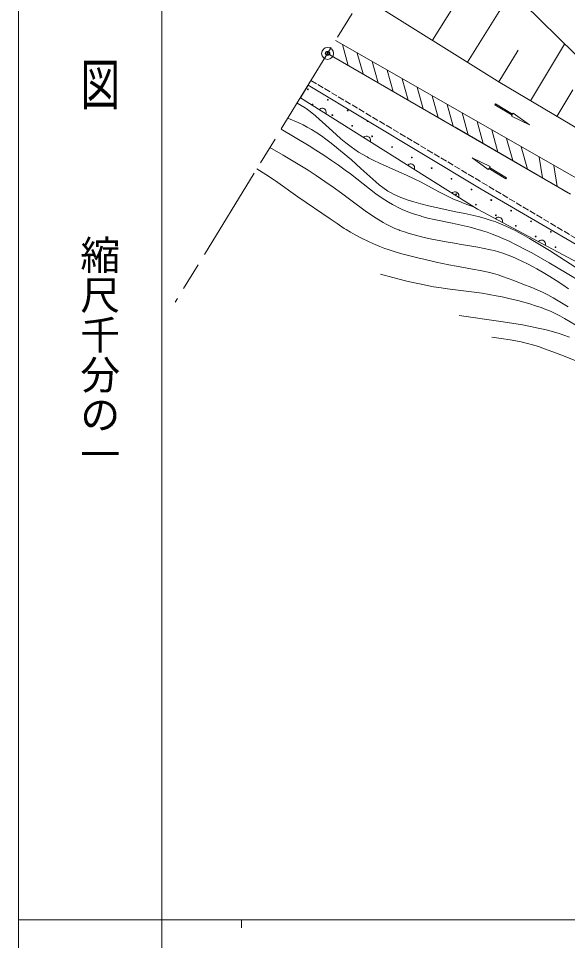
# Model space of a CAD drawing. Units: millimetres, scale not verified. Extents: x -66348 to 573652, y -123902 to 236098.
# Drawn here: x -66348 to 2625, y 58506 to 174310 of the extents above; entities that cross this region are included whole.
import ezdxf
from ezdxf.enums import TextEntityAlignment as Align

# ---------------------------------------------------------------- set-up
doc = ezdxf.new("R2010")
doc.units = ezdxf.units.MM
doc.header["$LTSCALE"] = 1000
doc.header["$PDMODE"] = 32
doc.header["$PDSIZE"] = 500
doc.linetypes.add('CHAIN', pattern=[18.5, 12, -1.5, 3.5, -1.5])
doc.linetypes.add('USER1', pattern=[1, 0.8, -0.2])
for name, color, linetype, lineweight in [('M-BGD', 7, 'Continuous', 13), ('M-BMK-LINE', 2, 'Continuous', 13), ('M-BMK-SRVR', 3, 'Continuous', 13), ('M-TTL', 2, 'Continuous', 13), ('M-TTL-BAND', 7, 'Continuous', 13)]:
    doc.layers.add(name, color=color, linetype=linetype, lineweight=lineweight)
doc.layers.add('M-OTRS', color=6, linetype='Continuous')
doc.styles.add('@ＭＳ ゴシック', font='')
doc.styles.get('@ＭＳ ゴシック').set_extended_font_data('@MS Gothic')

# ---------------------------------------------------------------- blocks, each defined once
blk = doc.blocks.new('BUHIN9')
at = {"color": 6, "linetype": 'Continuous', "lineweight": 13}
for radius in [50, 1.5]:
    blk.add_circle((0, 0), radius, dxfattribs=at)
blk = doc.blocks.new('BUHIN2')
at = {"color": 7, "linetype": 'Continuous', "lineweight": 13}
blk.add_lwpolyline([(0, 500), (115, 460), (212, 400), (322, 305), (382, 195), (418, 78), (418, -78), (382, -195), (322, -305), (212, -402), (115, -462), (0, -500)], dxfattribs=at)
blk = doc.blocks.new('BUHIN1')
at = {"color": 3, "linetype": 'Continuous', "lineweight": 13}
for radius in [750, 22.5]:
    blk.add_circle((0, 0), radius, dxfattribs=at)

msp = doc.modelspace()

# ---------------------------------------------------------------- linework, layer by layer
at = {"layer": 'M-BGD'}
for p, q in [((-9948, 168818), (-4471, 177580)), ((-5864, 166265), (-23143, 177067)), ((-2925, 176189), (3575, 169811)), ((-14341, 171565), (-11574, 175990)), ((-26532, 171535), (7865, 151867)), ((-25642, 171027), (-24915, 168410)), ((-6006, 166353), (-3562, 170346)), ((-2014, 163969), (2235, 171096)), ((-23792, 169969), (-23060, 167336)), ((-21911, 168893), (-21174, 166244)), ((-20030, 167817), (-19289, 165152)), ((-30939, 164341), (-29954, 165950)), ((-29954, 165950), (-8211, 152878)), ((-18149, 166742), (-17403, 164060)), ((-16268, 165666), (-15517, 162967)), ((5315, 159600), (-5864, 166265)), ((-14387, 164591), (-13632, 161875)), ((1282, 162004), (3273, 165344)), ((-8701, 150361), (-30939, 164341)), ((-12506, 163515), (-11746, 160783)), ((-6494, 163442), (-6417, 163570)), ((-4350, 162155), (-6494, 163442)), ((-6417, 163570), (-4273, 162284)), ((-10624, 162440), (-9860, 159691)), ((-4427, 162027), (-4350, 162155)), ((-4273, 162284), (-4196, 162413)), ((-4196, 162413), (-2168, 160933)), ((-8743, 161364), (-7975, 158599)), ((-2168, 160933), (-4427, 162027)), ((-6893, 160306), (-6120, 157524)), ((-5043, 159248), (-4265, 156450)), ((-3193, 158190), (-2411, 155376)), ((-7336, 155326), (-9361, 156809)), ((-9361, 156809), (-7104, 155712)), ((-933, 156898), (-543, 154294)), ((-7258, 155455), (-7336, 155326)), ((-5117, 154165), (-7258, 155455)), ((-7104, 155712), (-7181, 155583)), ((-7181, 155583), (-5040, 154293)), ((920, 155838), (1312, 153220)), ((-5040, 154293), (-5117, 154165)), ((-8211, 152878), (7031, 143963)), ((18252, 135958), (-8701, 150361))]:
    msp.add_line(p, q, dxfattribs=at)
at = {"layer": 'M-BGD', "linetype": 'USER1'}
msp.add_line((-29604, 166521), (6643, 144918), dxfattribs=at)
at = {"layer": 'M-BGD'}
for points in [[(-31359, 163655), (-30843, 163370), (-30329, 163063), (-30220, 162993), (-29861, 162742), (-29512, 162474), (-29022, 162062), (-28543, 161634), (-28202, 161323), (-26431, 159726), (-25840, 159204), (-25237, 158697), (-24558, 158173), (-24095, 157845), (-23619, 157533), (-23099, 157216), (-22560, 156912), (-22366, 156808), (-21690, 156462), (-21004, 156134), (-18563, 155052), (-17604, 154628), (-16645, 154183), (-15761, 153745), (-13525, 152555), (-12784, 152163), (-12025, 151785), (-11681, 151625), (-11031, 151343), (-10364, 151076), (-9063, 150588)], [(-32503, 161788), (-31109, 161191), (-30589, 160938), (-30069, 160661), (-29532, 160353), (-28997, 160022), (-28871, 159940), (-28292, 159550), (-27725, 159143), (-27050, 158631), (-26379, 158097), (-26356, 158078), (-25440, 157321), (-24530, 156543), (-23326, 155465), (-21451, 153774), (-21023, 153412), (-20575, 153060), (-19950, 152633), (-19605, 152434), (-19241, 152247), (-18776, 152035), (-18303, 151842), (-18069, 151752), (-17390, 151508), (-16697, 151279), (-15787, 151012), (-14849, 150771), (-13897, 150548), (-11424, 150031), (-10285, 149805), (-9151, 149559), (-8443, 149386), (-7731, 149191), (-6961, 148951), (-6387, 148749), (-5819, 148528), (-5203, 148265), (-4584, 147979), (-3893, 147636), (-3203, 147270), (-3018, 147169), (-2175, 146691), (-1335, 146190), (344, 145148), (3666, 143026)], [(-33356, 160396), (-31601, 159360), (-29849, 158302), (-29009, 157779), (-28007, 157138), (-27016, 156479), (-26161, 155888), (-25309, 155275), (-24654, 154785), (-21464, 152301), (-20912, 151904), (-20341, 151517), (-19867, 151220), (-19376, 150935), (-19130, 150802), (-18650, 150558), (-18161, 150332), (-17627, 150107), (-17085, 149902), (-16479, 149694), (-15866, 149506), (-15683, 149454), (-14908, 149248), (-14129, 149061), (-11857, 148581), (-9596, 148081), (-8902, 147901), (-8204, 147699), (-8061, 147655), (-7454, 147457), (-6843, 147236), (-6173, 146972), (-5501, 146684), (-4708, 146321), (-3914, 145935), (-3672, 145814), (-2772, 145355), (-1873, 144874), (-782, 144264), (307, 143631), (2366, 142397), (4576, 141064)], [(-34770, 158087), (-33092, 157120), (-31425, 156135), (-31015, 155887), (-29971, 155240), (-28938, 154575), (-27859, 153853), (-26821, 153128), (-25785, 152380), (-24438, 151382), (-22784, 150166), (-22110, 149683), (-21424, 149217), (-20522, 148664), (-20057, 148412), (-19574, 148174), (-19072, 147950), (-18562, 147744), (-18432, 147695), (-17858, 147494), (-17269, 147310), (-16474, 147086), (-15554, 146854), (-14620, 146639), (-13946, 146497), (-12642, 146252), (-11326, 146026), (-10962, 145965), (-8643, 145566), (-7847, 145420), (-7045, 145253), (-6609, 145148), (-6061, 144996), (-5518, 144825), (-4943, 144622), (-4365, 144397), (-3738, 144129), (-3119, 143843), (-2417, 143495), (-1715, 143124), (-1249, 142867), (-423, 142394), (400, 141899), (1211, 141389), (2011, 140861), (2743, 140358)], [(-36398, 155429), (-35287, 154721), (-34186, 153995), (-34079, 153922), (-31238, 151907), (-27179, 149150), (-26311, 148541), (-25432, 147949), (-25204, 147805), (-24638, 147469), (-24061, 147150), (-23157, 146678), (-22470, 146335), (-21767, 146006), (-21548, 145910), (-20938, 145665), (-20321, 145438), (-19888, 145289), (-19044, 145015), (-18186, 144757), (-18023, 144711), (-17019, 144444), (-16001, 144194), (-15427, 144060), (-13868, 143713), (-12306, 143385), (-11317, 143190), (-9312, 142811), (-8338, 142635), (-7358, 142437), (-6669, 142270), (-6106, 142105), (-5547, 141921), (-4104, 141389), (-2974, 140958), (-1843, 140505), (-533, 139920), (143, 139579), (811, 139219), (1661, 138734), (2501, 138232), (2697, 138112)], [(-20872, 142210), (-19310, 141783), (-17743, 141376), (-17180, 141238), (-16187, 141011), (-15179, 140801), (-14226, 140622), (-13260, 140461), (-12459, 140344), (-8087, 139800), (-7211, 139653), (-6328, 139483), (-5584, 139330), (-4600, 139112), (-3620, 138875), (-2118, 138460), (-1411, 138238), (-702, 137994), (-113, 137772), (468, 137531), (1085, 137247), (1653, 136958), (2222, 136645), (3649, 135801)], [(-10984, 137018), (-5750, 136268), (-4386, 136054), (-3015, 135818), (-2042, 135633), (-1064, 135425), (-236, 135230), (586, 135016), (692, 134986), (1432, 134770), (2176, 134532), (2875, 134288)], [(-6888, 134284), (-5734, 134132), (-4585, 133959), (-3887, 133836), (-3184, 133691), (-3058, 133662), (-2411, 133502), (-1770, 133322), (-1028, 133091), (-282, 132838), (760, 132457), (1797, 132055), (4209, 131109)]]:
    msp.add_lwpolyline(points, dxfattribs=at)
for centre in [(-29989, 165413), (-29408, 163499), (-27495, 164080), (-26914, 162166), (-25000, 162747), (-24419, 160833), (-21925, 159500), (-19430, 158167), (-16935, 156834), (-14441, 155501), (-11946, 154168), (-9452, 152835), (-11365, 152254), (-8871, 150921), (-6957, 151502), (-6376, 149588), (-4462, 150169), (-3882, 148255), (-1968, 148836), (527, 147503), (-1387, 146922), (1108, 145589)]:
    msp.add_circle(centre, 50, dxfattribs=at)
for centre, start, end in [((-22505, 161414), 68.52304, 49.44658), ((-13860, 153587), 344.4648, 131.22217)]:
    msp.add_arc(centre, 50, start, end, dxfattribs=at)
at = {"layer": 'M-BMK-LINE', "linetype": 'CHAIN'}
for p, q in [((-7734, 202221), (-46672, 138658)), ((-27521, 169920), (2625, 152459))]:
    msp.add_line(p, q, dxfattribs=at)
at = {"layer": 'M-BMK-LINE'}
msp.add_line((-27521, 169920), (3005, 152239), dxfattribs=at)
at = {"layer": 'M-OTRS'}
msp.add_point((-27521, 169920), dxfattribs=at)
at = {"layer": 'M-TTL'}
msp.add_line((-66348, 236098), (-66348, -123902), dxfattribs=at)
at = {"layer": 'M-TTL-BAND'}
for p, q in [((-48348, 226098), (-48348, -123902)), ((-66348, 61097), (472652, 61097)), ((-38348, 61098), (-38348, 60097))]:
    msp.add_line(p, q, dxfattribs=at)

# ---------------------------------------------------------------- block references
at = {"layer": 'M-BGD'}
for p, rotation in [((-28159, 162594), 57.8435), ((-22600, 159099), 57.8435), ((-17040, 155603), 57.8435), ((-11481, 152108), 57.8435), ((-6005, 148920), 61.88125), ((-615, 146040), 61.88125)]:
    msp.add_blockref('BUHIN2', p, dxfattribs=dict(at, rotation=rotation))
at = {"layer": 'M-BMK-SRVR'}
msp.add_blockref('BUHIN1', (-27521, 169920), dxfattribs=at)
at = {"layer": 'M-OTRS'}
msp.add_blockref('BUHIN9', (-27521, 169920), dxfattribs=at)

# ---------------------------------------------------------------- texts
at = {"layer": 'M-TTL-BAND', "style": '@ＭＳ ゴシック', "width": 1.4}
msp.add_text('平  面  図', height=3666, rotation=270, dxfattribs=at).set_placement((-59071, 197572), align=Align.BOTTOM_LEFT)
at = {"layer": 'M-TTL-BAND', "style": '@ＭＳ ゴシック'}
msp.add_text('縮尺千分の一', height=3666, rotation=270, dxfattribs=at).set_placement((-59071, 147128), align=Align.BOTTOM_LEFT)

doc.saveas('drawing.dxf')
